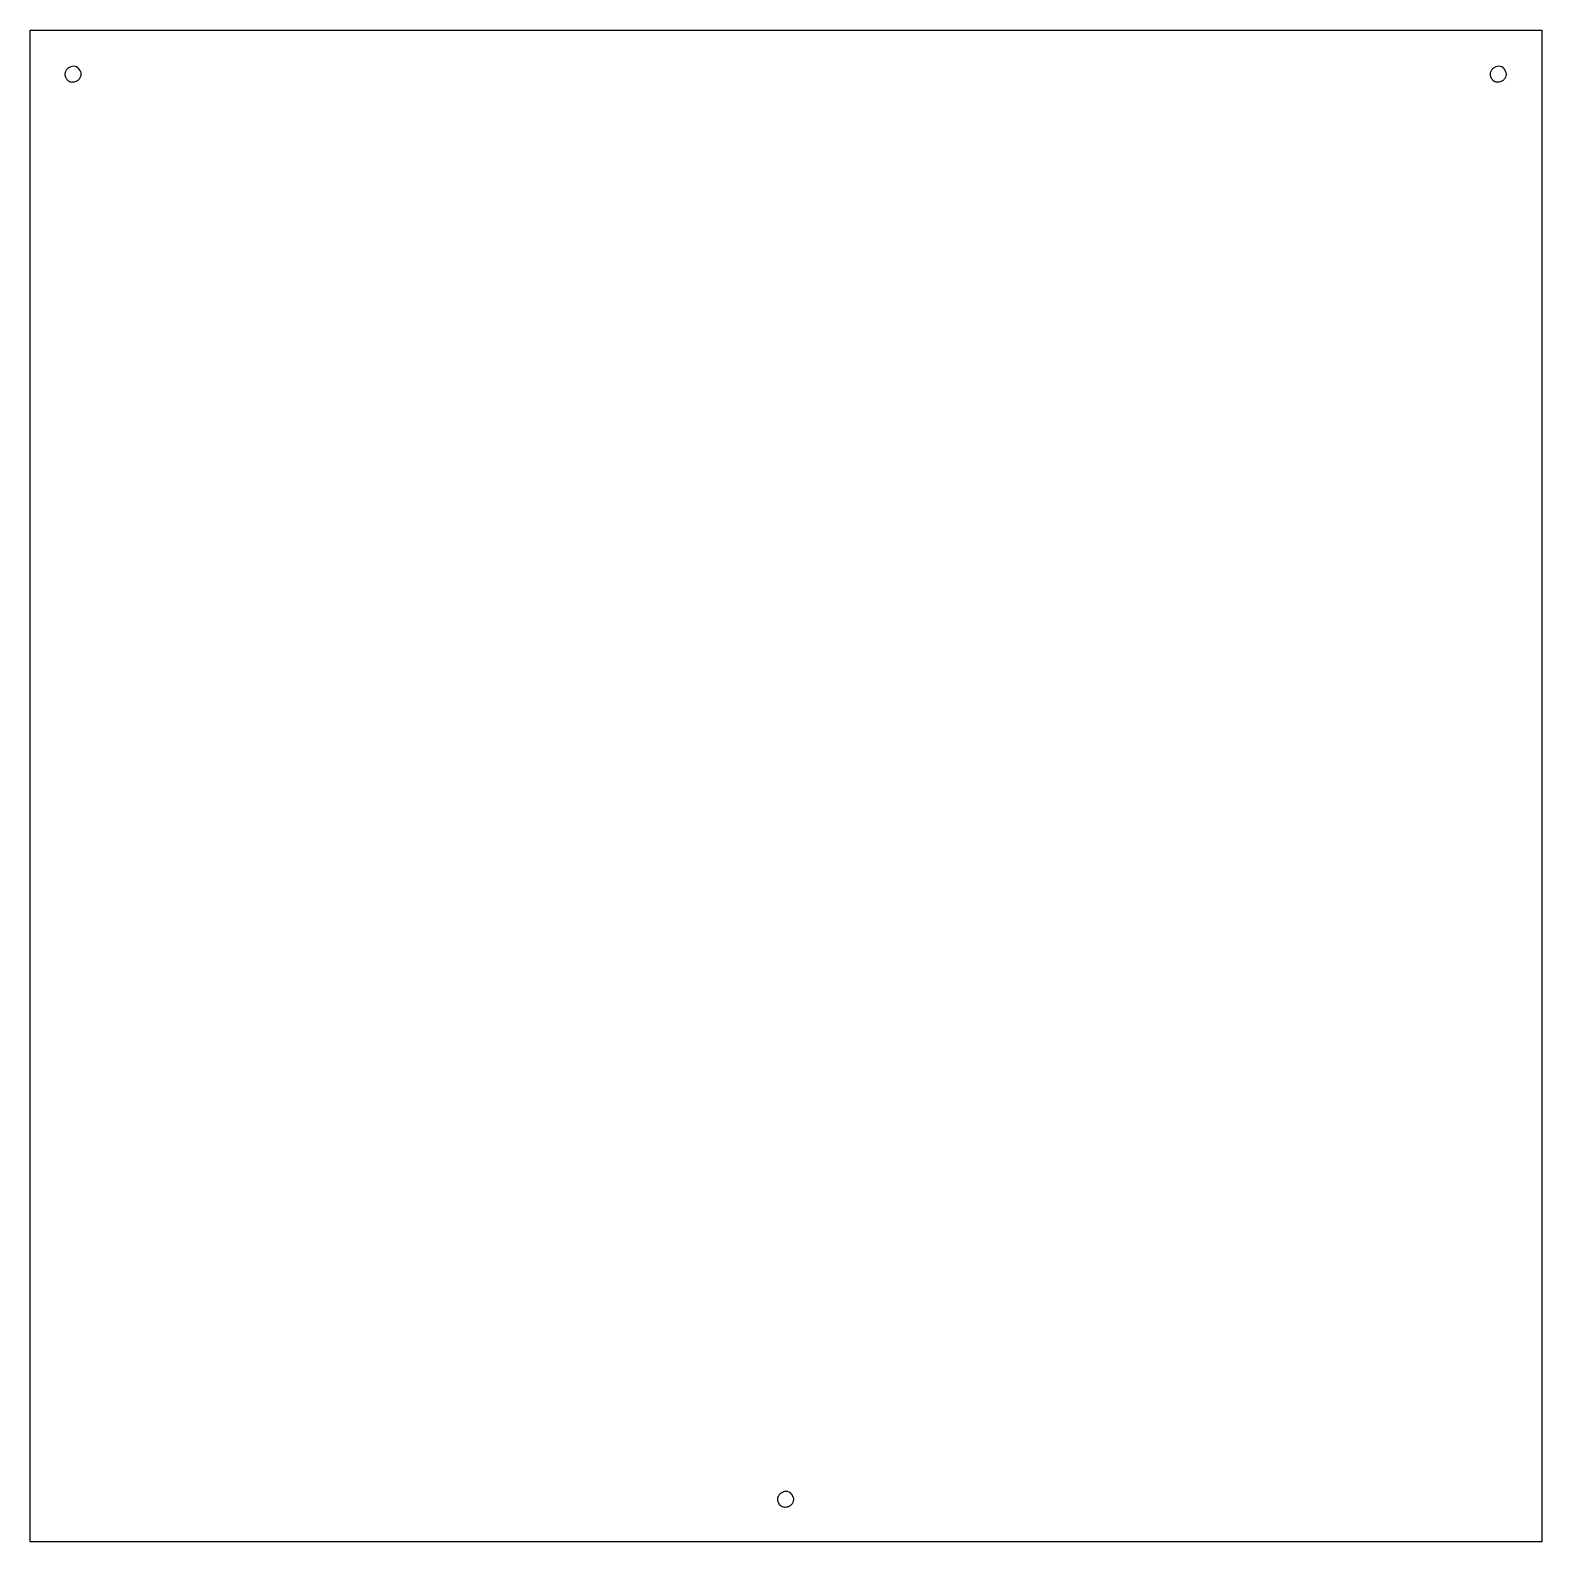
# Model space of a CAD drawing. Header units: millimetres. Extents: x -175 to 175, y -165 to 185.
import ezdxf

# ---------------------------------------------------------------- set-up
doc = ezdxf.new("R2010")
doc.units = ezdxf.units.MM
doc.layers.get('0').update_dxf_attribs({"linetype": 'CONTINUOUS'})

msp = doc.modelspace()

# ---------------------------------------------------------------- linework, layer by layer
msp.add_lwpolyline([(175, -165.35), (-175, -165.35), (-175, 184.65), (175, 184.65)], close=True)
for centre, radius, start, end in [((-165, 174.65), 1.67, 14.6672, 113.9042), ((165, 174.65), 1.67, 14.6672, 113.9042), ((-165, 174.65), 2.05, 229.333, 259.2384), ((165, 174.65), 2.05, 229.333, 259.2384), ((0, -155.35), 1.67, 14.6672, 113.9042), ((0, -155.35), 2.05, 229.333, 259.2384)]:
    msp.add_arc(centre, radius, start, end)
for points, knots in [([(-166.34, 173.09), (-166.52, 173.28), (-166.66, 173.5), (-166.85, 173.98), (-166.9, 174.23), (-166.9, 174.72), (-166.85, 174.96), (-166.66, 175.4), (-166.53, 175.59), (-166.27, 175.85), (-166.16, 175.94), (-165.93, 176.08), (-165.8, 176.13), (-165.68, 176.17)], [0, 0, 0, 0, 0.0785214, 0.0785214, 0.1541827, 0.1541827, 0.2269829, 0.2269829, 0.296921, 0.296921, 0.3383035, 0.3383035, 0.3786216, 0.3786216, 0.3786216, 0.3786216]), ([(-163.39, 175.07), (-163.31, 174.87), (-163.27, 174.65), (-163.28, 174.2), (-163.33, 173.97), (-163.51, 173.54), (-163.65, 173.34), (-164, 173), (-164.21, 172.86), (-164.59, 172.71), (-164.74, 172.67), (-165.06, 172.62), (-165.22, 172.62), (-165.38, 172.63)], [0, 0, 0, 0, 0.0660522, 0.0660522, 0.1349575, 0.1349575, 0.2067147, 0.2067147, 0.2813227, 0.2813227, 0.328596, 0.328596, 0.3769408, 0.3769408, 0.3769408, 0.3769408]), ([(163.66, 173.09), (163.48, 173.28), (163.34, 173.5), (163.15, 173.98), (163.1, 174.23), (163.1, 174.72), (163.15, 174.96), (163.34, 175.4), (163.47, 175.59), (163.73, 175.85), (163.84, 175.94), (164.07, 176.08), (164.2, 176.13), (164.32, 176.17)], [0, 0, 0, 0, 0.0785214, 0.0785214, 0.1541827, 0.1541827, 0.2269829, 0.2269829, 0.296921, 0.296921, 0.3383035, 0.3383035, 0.3786216, 0.3786216, 0.3786216, 0.3786216]), ([(166.61, 175.07), (166.69, 174.87), (166.73, 174.65), (166.72, 174.2), (166.67, 173.97), (166.49, 173.54), (166.35, 173.34), (166, 173), (165.79, 172.86), (165.41, 172.71), (165.26, 172.67), (164.94, 172.62), (164.78, 172.62), (164.62, 172.63)], [0, 0, 0, 0, 0.0660522, 0.0660522, 0.1349575, 0.1349575, 0.2067147, 0.2067147, 0.2813227, 0.2813227, 0.328596, 0.328596, 0.3769408, 0.3769408, 0.3769408, 0.3769408]), ([(-1.34, -156.91), (-1.52, -156.72), (-1.66, -156.5), (-1.85, -156.02), (-1.9, -155.77), (-1.9, -155.28), (-1.85, -155.04), (-1.66, -154.6), (-1.53, -154.41), (-1.27, -154.15), (-1.16, -154.06), (-0.93, -153.92), (-0.8, -153.87), (-0.68, -153.83)], [0, 0, 0, 0, 0.0785214, 0.0785214, 0.1541827, 0.1541827, 0.2269829, 0.2269829, 0.296921, 0.296921, 0.3383035, 0.3383035, 0.3786216, 0.3786216, 0.3786216, 0.3786216]), ([(1.61, -154.93), (1.69, -155.13), (1.73, -155.35), (1.72, -155.8), (1.67, -156.03), (1.49, -156.46), (1.35, -156.66), (1, -157), (0.79, -157.14), (0.41, -157.29), (0.26, -157.33), (-0.06, -157.38), (-0.22, -157.38), (-0.38, -157.37)], [0, 0, 0, 0, 0.0660522, 0.0660522, 0.1349575, 0.1349575, 0.2067147, 0.2067147, 0.2813227, 0.2813227, 0.328596, 0.328596, 0.3769408, 0.3769408, 0.3769408, 0.3769408])]:
    msp.add_open_spline(points, degree=3, knots=knots)

doc.saveas('drawing.dxf')
